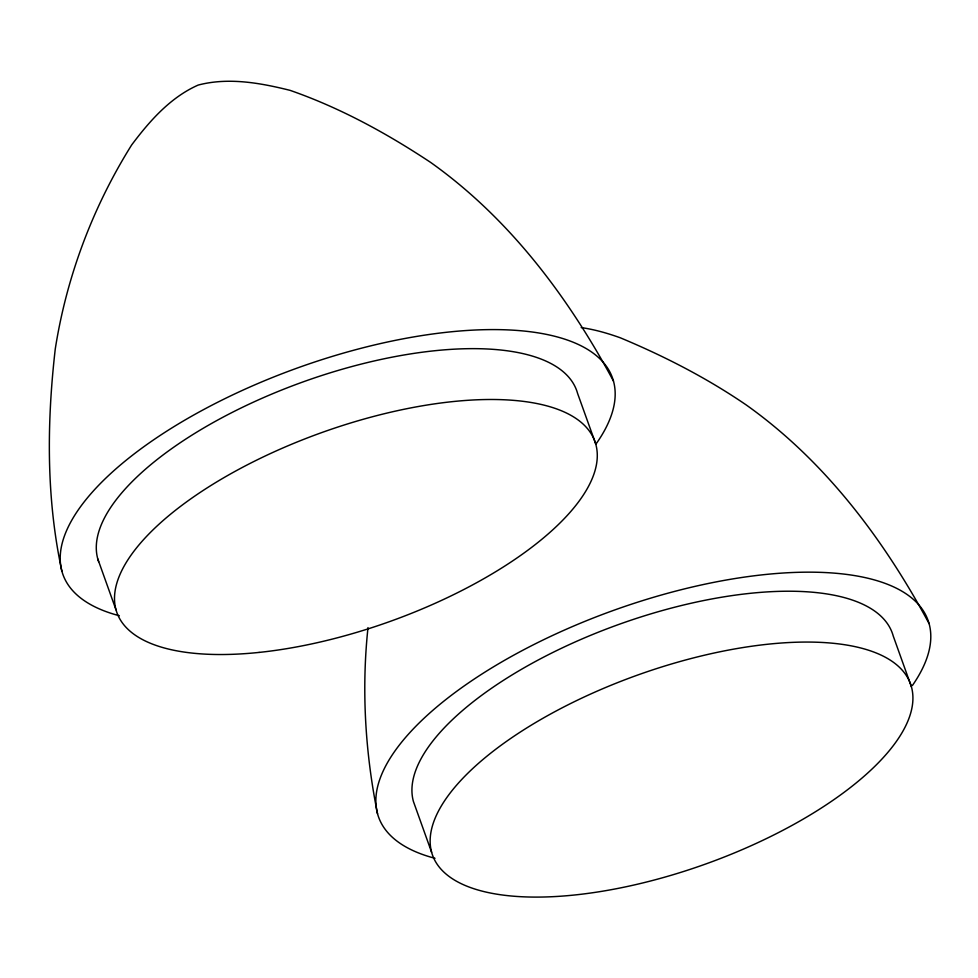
<?xml version="1.0" encoding="UTF-8"?>
<svg xmlns="http://www.w3.org/2000/svg" width="978" height="978" viewBox="0 0 978 978"><rect width="100%" height="100%" fill="white"/><g stroke="black" fill="none" stroke-linecap="round" stroke-linejoin="round"><path stroke-width="1.47" d="M367.997 627.607C361.383 689.747 365.21 752.644 377.545 813.843M581.189 327.593C594.551 329.476 607.57 333.241 620.26 337.777C664.355 356.175 706.764 377.973 746.251 404.965C824.882 460.821 883.806 539.355 929.1 623.634M613.463 381.065C568.169 296.786 509.245 218.253 430.613 162.397C386.677 133.252 339.977 107.714 290.075 90.355C260.344 82.922 228.436 77.14 198.204 85.062C170.404 97.299 149.475 121.15 131.627 145.001C92.812 207.043 66.565 276.688 55.257 349.036C46.785 422.985 46.149 498.193 61.907 571.274M911.435 686.837A253.864 100.416 -19.7 0 0 528.413 726.911A253.864 100.416 -19.7 0 0 574.734 894.98A253.864 100.416 -19.7 0 0 911.435 686.837L893.232 636.006A253.864 100.416 -19.7 0 0 626.58 621.702A253.864 100.416 -19.7 0 0 413.413 801.471L431.616 852.315M97.776 558.903L115.979 609.746M435.002 858.305A291.823 115.428 -19.7 0 1 611.983 610.944A291.823 115.428 -19.7 0 1 912.413 685.48M119.353 615.737A291.823 115.428 -19.7 0 1 297.63 367.911A291.823 115.428 -19.7 0 1 595.846 444.244L577.595 393.437A253.864 100.416 -19.7 0 0 307.483 380.332A253.864 100.416 -19.7 0 0 98.644 561.665M259.097 652.412A253.864 100.416 -19.7 0 0 595.798 444.269A253.864 100.416 -19.7 0 0 212.776 484.342A253.864 100.416 -19.7 0 0 259.097 652.412"/></g></svg>
